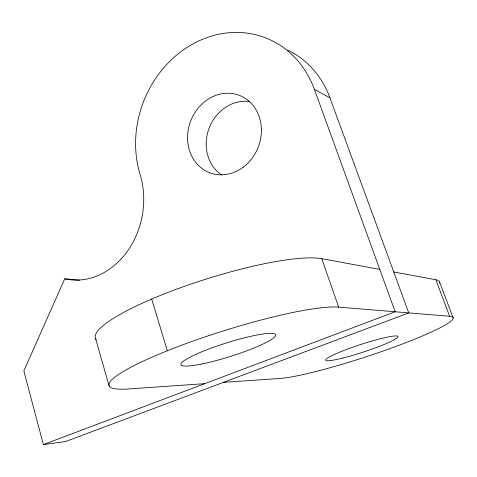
<?xml version="1.0" encoding="UTF-8"?>
<svg xmlns="http://www.w3.org/2000/svg" width="477" height="477" viewBox="0 0 477 477"><rect width="100%" height="100%" fill="white"/><g stroke="black" fill="none" stroke-linecap="round" stroke-linejoin="round"><path stroke-width="0.72" d="M329.959 97.868L314.426 89.42A103.652 90.725 -68.9 0 0 196.989 41.815A103.652 90.725 -68.9 0 0 140.238 174.976A75.688 62.368 -78.9 0 1 126.989 251.82A75.688 62.368 -78.9 0 1 64.741 278.824L23.85 370.873L43.365 444.588L65.48 441.565L408.753 312.9L329.959 97.868A100.343 88.674 -68.4 0 0 287.75 50.109M43.365 444.588L395.165 311.779L314.426 89.42M204.734 383.669L128.295 388.97A124.819 17.762 -17.5 0 1 172.978 348.532A124.819 17.762 -17.5 0 1 338.67 307.122L449.608 316.269L435.865 279.755L393.758 271.973M223.397 382.375L280.172 378.434A95.328 10.083 -18.1 0 0 394.109 347.089A95.328 10.083 -18.1 0 0 449.608 316.269M64.741 278.824L79.48 280.154M96.157 339.505A123.34 22.962 -17.5 0 1 182.649 286.975A123.34 22.962 -17.5 0 1 321.754 258.671L379.775 269.392M439.657 282.163L453.15 317.926M321.754 258.671L338.67 307.122M151.71 299.073L167.326 350.762M95.627 338.622L109.12 385.988M435.865 279.755A94.464 13.117 -18.4 0 1 439.609 283.094M221.769 175.017A40.098 35.411 -68.5 0 1 209.039 128.414A40.098 35.411 -68.5 0 1 249.405 101.476M343.017 358.018A38.017 4.007 -18.1 0 0 397.997 336.75A38.017 4.007 -18.1 0 0 344.561 350.219A38.017 4.007 -18.1 0 0 343.017 358.018M201.139 364.136A49.668 7.03 -17.5 0 0 275.527 335.826A49.668 7.03 -17.5 0 0 208.151 349.271A49.668 7.03 -17.5 0 0 201.139 364.136M243.3 167.105A41.421 36.222 -69 0 0 242.578 96.819A41.421 36.222 -69 0 0 187.539 138.145A41.421 36.222 -69 0 0 243.3 167.105"/></g></svg>
